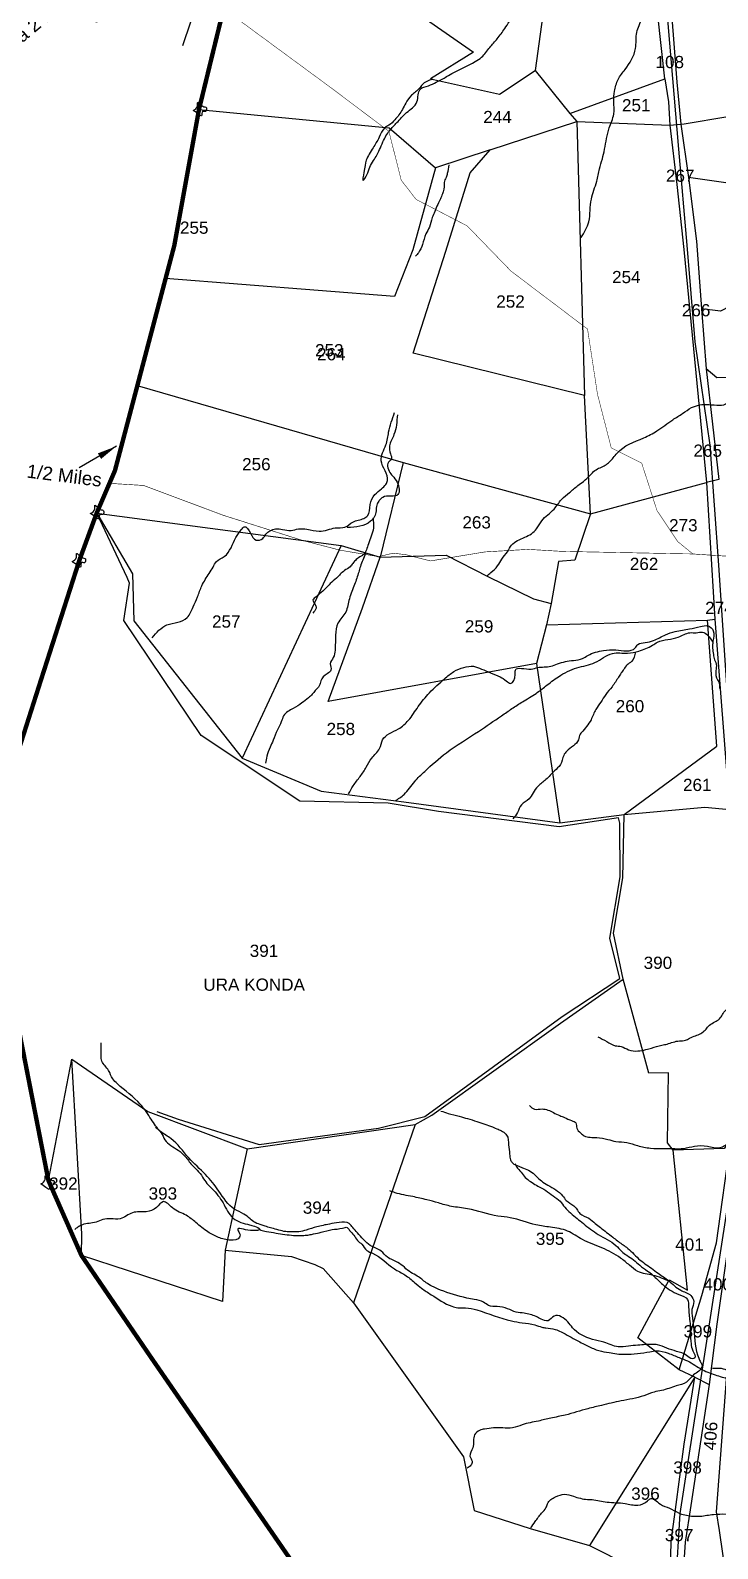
# Model space of a CAD drawing. Header units: feet. Extents: x 778084 to 787325, y 1573137 to 1585556.
# Drawn here: x 781734 to 783138, y 1577288 to 1580390 of the extents above; entities that cross this region are included whole.
import ezdxf
from ezdxf.enums import TextEntityAlignment as Align

# ---------------------------------------------------------------- set-up
doc = ezdxf.new("R2010")
doc.units = ezdxf.units.FT
doc.header["$LTSCALE"] = 15
doc.header["$MEASUREMENT"] = 0
doc.linetypes.add('HIDDEN2', pattern=[0.1875, 0.125, -0.0625])
for name, color, linetype in [('HILL', 17, 'Continuous'), ('PLOT', 7, 'Continuous'), ('PLOT NO', 7, 'Continuous'), ('RAILWAYTRACK', 3, 'Continuous'), ('ROADS', 6, 'Continuous'), ('TANKS-STREAM', 4, 'Continuous'), ('VILLAGE STONES', 240, 'Continuous')]:
    doc.layers.add(name, color=color, linetype=linetype)
doc.layers.add('VILLAGE BOUNDRY', color=5, linetype='HIDDEN2', lineweight=100)
doc.styles.get("Standard").update_dxf_attribs({"font": 'arial.ttf'})
doc.linetypes.add('DOTS', pattern='A,1e-06,-3,["●",Standard,S=3,R=0,X=-1.25,Y=-1.25],-3', length=6.000001)
doc.linetypes.add('TRACKS', pattern='A,0.15,[130,ltypeshp.shx,S=0.25,R=0,X=0,Y=0],0.15', length=0.3)
doc.dimstyles.get("Standard").update_dxf_attribs({"dimtxt": 0.18, "dimasz": 40, "dimexe": 0.18, "dimexo": 0.0625, "dimgap": 0.09, "dimtad": 0, "dimtih": 1, "dimtoh": 1, "dimdec": 4, "dimzin": 0, "dimdsep": 46, "dimtxsty": 'Standard', "dimcen": 0.09, "dimadec": 0, "dimazin": 0, "dimtfac": 1, "dimtdec": 4, "dimtofl": 0, "dimtmove": 0, "dimatfit": 3, "dimfxl": 1, "dimtolj": 1, "dimtzin": 0, "dimarcsym": 0})

msp = doc.modelspace()

# ---------------------------------------------------------------- linework, layer by layer
at = {"layer": 'HILL', "lineweight": -2}
for points in [[(782465.6, 1578810.7), (782284.8, 1578815), (782083.1, 1578949), (781925.4, 1579183.9), (781936.6, 1579260.7), (781931.9, 1579271.9), (781869.8, 1579403.7)], [(781993, 1578180.7), (782036.3, 1578165.1), (782201.7, 1578113.7), (782445.4, 1578146.5), (782540.3, 1578170.4), (782820.5, 1578375.1), (782938.5, 1578452.9), (782918.4, 1578534.8), (782939.3, 1578660.2), (782938.5, 1578769.7), (782935.6, 1578780.8), (782814.8, 1578762.2), (782568.4, 1578793.6), (782465.6, 1578810.7)]]:
    msp.add_lwpolyline(points, dxfattribs=at)
at = {"layer": 'PLOT', "lineweight": -2}
for points in [[(783260.4, 1582151.1), (783177.6, 1581821), (783098.1, 1581505.8), (783042.6, 1581250.8), (783015.9, 1581152.4), (783003.3, 1581078.2), (783001.2, 1581062.4), (783000.7, 1580979.1), (783008.2, 1580872.1), (783016, 1580745.2), (783028.3, 1580697.2), (783026.3, 1580671.6), (783037.3, 1580558.1), (783039.8, 1580537.5), (783041.9, 1580477.1), (783044.5, 1580424.5), (783055.2, 1580284), (783063, 1580198.5)], [(782485.8, 1580453), (782639.5, 1580345.5), (782551.9, 1580290.7), (782693.1, 1580259.4), (782765.9, 1580307.9), (782836.6, 1580220), (783030.6, 1580291.2), (783002.3, 1580552)], [(782798.4, 1580546.7), (782765.9, 1580307.9)], [(782836.6, 1580220), (782850.8, 1580203.6), (783040.7, 1580196.1), (783070.2, 1580199.3), (783426.8, 1580259), (783462.2, 1580262.1), (783555.8, 1580269), (783606, 1580317.7), (783782.5, 1580290.3), (783800.3, 1580271.7), (783929.9, 1580263.1), (783935.3, 1580297.6), (784031.9, 1580314.5)], [(783030.6, 1580291.2), (783038, 1580243.7), (783040.7, 1580196.1)], [(783426.8, 1580259), (783400, 1580037.4), (783312, 1580056.2), (783079.1, 1580089.7)], [(782078.8, 1580228.5), (782467.1, 1580191), (782561.7, 1580108.9)], [(782878.8, 1579402.4), (782866.3, 1579643.7), (782516.3, 1579730.7), (782582.9, 1579938.9), (782633.1, 1580099), (782673.4, 1580146.2), (782850.8, 1580203.6)], [(782850.8, 1580203.6), (782866.3, 1579643.7)], [(783040.7, 1580196.1), (783054.9, 1580075.1), (783069.2, 1579942.2), (783115.7, 1579466), (783132.8, 1579186.8), (783162.9, 1578798.1), (783190.3, 1578575.9), (783199.3, 1578360.4), (783165.6, 1578122.5), (783151.8, 1578105.4), (783047.3, 1578102.1), (783036.1, 1578116.6), (783038.2, 1578259.5), (782997.7, 1578259.3), (782945.7, 1578451.4), (782925.6, 1578545.1), (782944.6, 1578658.6), (782947.2, 1578788), (783112.6, 1578802.9), (783162.9, 1578798.1)], [(783063, 1580198.5), (783079.1, 1580089.7), (783095.5, 1579959.1), (783105.3, 1579820.7), (783114.8, 1579698.4), (783140.7, 1579472.5), (783115.7, 1579466)], [(782673.4, 1580146.2), (782561.7, 1580108.9), (782515.8, 1579941.8), (782478.5, 1579846.2), (782010.6, 1579883.1)], [(783400, 1580037.4), (783385.9, 1579936.5), (783371.8, 1579824.4), (783260.6, 1579851.6), (783204.8, 1579847.4), (783144.4, 1579816.6), (783105.3, 1579820.7)], [(783371.8, 1579824.4), (783356.9, 1579691.2), (783354.5, 1579662.2), (783274.1, 1579680.8), (783136.6, 1579680.2), (783114.8, 1579698.4)], [(781952.8, 1579664.2), (782495.7, 1579506.8), (782449.2, 1579313.9)], [(782495.7, 1579506.8), (782878.8, 1579402.4), (782846.8, 1579307.4), (782813.5, 1579305), (782798.5, 1579218.7)], [(782878.8, 1579402.4), (783115.7, 1579466)], [(781869.8, 1579403.7), (781942.9, 1579279.6), (781945.4, 1579183.5), (782166.8, 1578903), (782328.3, 1578835.6), (782497.2, 1578813.3), (782816.2, 1578770.9), (782947.2, 1578788)], [(781869.8, 1579403.7), (782369.2, 1579337.5), (782449.2, 1579313.9), (782583.9, 1579317.9), (782668.8, 1579274.3), (782762, 1579228.2), (782798.5, 1579218.7), (782788.7, 1579175.2), (782768.6, 1579096.1), (782816.2, 1578770.9)], [(782369.2, 1579337.5), (782166.8, 1578903)], [(782768.6, 1579096.1), (782342.6, 1579018.7), (782412.7, 1579210.3), (782449.2, 1579313.9)], [(782788.7, 1579175.2), (783117.9, 1579184.8)], [(782947.2, 1578788), (783136.7, 1578927.2), (783117.9, 1579184.8), (783132.8, 1579186.8)], [(782177.2, 1578104.7), (782520.2, 1578154.1), (782554.5, 1578173.4), (782817.3, 1578361.3), (782945.7, 1578451.4)], [(781771.2, 1578039.6), (781819.1, 1578287.8), (781974.2, 1578180.7), (782177.2, 1578104.7), (782132, 1577897.2), (782126.9, 1577792.6), (781838.7, 1577886.5), (781839.5, 1577931.1), (781819.1, 1578287.8)], [(782520.2, 1578154.1), (782394.2, 1577789.6)], [(783059.9, 1577652.6), (783106.4, 1577804.9), (783135.9, 1577912.7), (783165.6, 1578122.5)], [(783186.9, 1578117.5), (783159.8, 1577908.5), (783136.5, 1577746.3), (783121.3, 1577622.9)], [(783091.8, 1577637.7), (783059.9, 1577652.6), (782975.7, 1577718.3), (783039.4, 1577837.1), (783076.7, 1577815.8), (783047.3, 1578102.1)], [(782132, 1577897.2), (782267.9, 1577884.3), (782315.5, 1577868.3), (782332.3, 1577859.9), (782394.2, 1577789.6), (782619, 1577475.1), (782641.1, 1577365.4), (782755.7, 1577328.7), (782876.5, 1577293.8), (783041.7, 1577211.1), (783043.5, 1577303), (783052.5, 1577367.5), (783070.1, 1577500.9), (783091.8, 1577637.7), (782876.5, 1577293.8)], [(783167.4, 1577150.6), (783142.1, 1577324.3), (783136.4, 1577363), (783157.1, 1577643), (783161.9, 1577711.8), (783184, 1577861.6), (783189.1, 1577894.4), (783177.7, 1577894.7), (783159.8, 1577908.5)], [(783091.8, 1577637.7), (783121.3, 1577622.9), (783083.5, 1577375.9), (783072, 1577300.7), (783066.2, 1577208.8), (783041.7, 1577211.1)]]:
    msp.add_lwpolyline(points, dxfattribs=at)
at = {"layer": 'RAILWAYTRACK', "color": 17, "linetype": 'TRACKS', "lineweight": -2, "ltscale": 3}
msp.add_lwpolyline([(783014.9, 1580661.4), (783058.6, 1580147.1), (783075.2, 1579951.1), (783092, 1579753.6), (783122.4, 1579542.4), (783140.4, 1579297.3), (783166.9, 1578898.9), (783204.7, 1578548.1), (783221.4, 1578393), (783189.1, 1578185.3), (783155.2, 1577967.1), (783103.9, 1577636.5), (783061.4, 1577359.5), (783052.3, 1577212)], dxfattribs=at)
at = {"layer": 'ROADS', "linetype": 'DOTS', "lineweight": -3, "ltscale": 0.15, "const_width": 1}
msp.add_lwpolyline([(781597.6, 1580679.7), (781829.6, 1580659.9), (781971.8, 1580567.4), (781992.6, 1580547.2), (782109.3, 1580492.6), (782143, 1580424), (782352.7, 1580269.7), (782466.9, 1580183.7), (782491.9, 1580084.1), (782522.3, 1580044.7), (782626.8, 1579990.5), (782716.4, 1579898), (782872.7, 1579779.7), (782892.9, 1579647), (782921.1, 1579537), (782983.3, 1579505.9), (783014.5, 1579409), (783056.9, 1579345.5), (783087.9, 1579320.1), (783075.1, 1579320.3)], dxfattribs=at)
at = {"layer": 'ROADS', "linetype": 'HIDDEN2', "lineweight": -2, "ltscale": 10, "const_width": 1.2}
for points in [[(783075.1, 1579320.3), (782820, 1579325.4), (782751.5, 1579329.5), (782663, 1579324.3), (782551.8, 1579305.9), (782501.5, 1579318.6), (782475.4, 1579321.7), (782445.7, 1579314.7), (782367.3, 1579327.8), (782289.8, 1579347.9), (782127.1, 1579399.6), (781994, 1579449.5), (781965.6, 1579460.1), (781895.8, 1579464.4)], [(783087.9, 1579320.1), (783192.2, 1579313.3), (783282.6, 1579290), (783328.9, 1579301.1), (783372.8, 1579319.1)]]:
    msp.add_lwpolyline(points, dxfattribs=at)
at = {"layer": 'TANKS-STREAM', "lineweight": -2}
for points in [[(782859.6, 1579966.6), (782875.3, 1579998.9), (782877.9, 1580022.3), (782880.5, 1580045.2), (782891.4, 1580081.6), (782897.1, 1580107.1), (782902.9, 1580127.4), (782907.6, 1580147.1), (782917, 1580191.1), (782926.3, 1580218.7), (782926.3, 1580245.7), (782927.9, 1580265.5), (782935.2, 1580289.9), (782949.3, 1580310.2), (782970.7, 1580353.2), (782973.3, 1580386), (782983.2, 1580414.6), (782985.8, 1580425.5), (782988.9, 1580446.3), (782993.1, 1580459.8), (782995.2, 1580475.2), (783001.9, 1580498.1), (782997.8, 1580534), (782990, 1580593.8), (782987.4, 1580620.9), (782985.3, 1580637.9), (782990.5, 1580655.6), (783000.4, 1580672.7)], [(782555.7, 1580290.3), (782534.8, 1580278.8), (782529.3, 1580271.7), (782513.1, 1580257.5), (782501.2, 1580241.3), (782494.5, 1580228.7), (782479.1, 1580207.4), (782466.9, 1580196.3), (782457.8, 1580190.4), (782446.7, 1580171.5), (782434.5, 1580150.2), (782420.6, 1580124.5), (782415.9, 1580099.9), (782413.9, 1580083.3), (782421.8, 1580094.7), (782427.7, 1580110.5), (782435.6, 1580123.9), (782447.8, 1580146.4), (782454.6, 1580162.2), (782468.4, 1580185.7), (782483.1, 1580201.5), (782502.8, 1580222), (782524.1, 1580244.1), (782530.9, 1580269.9), (782547.5, 1580277), (782563.7, 1580284.1), (782584.6, 1580295.5), (782599.2, 1580303.8), (782643.1, 1580326.3), (782656.1, 1580335.4), (782673.2, 1580355.3), (782688.2, 1580373), (782703.6, 1580393.9), (782722.1, 1580422.4), (782739.1, 1580446.8), (782749.8, 1580459.4), (782757, 1580473.5), (782771.2, 1580496.8), (782780.3, 1580522.1), (782786.2, 1580543), (782790.1, 1580556)], [(782589, 1580115.2), (782586.1, 1580097.6), (782583.7, 1580089.3), (782579.6, 1580079.3), (782579.6, 1580075.2), (782576.1, 1580055.7), (782571.9, 1580045.7), (782566.6, 1580034.5), (782560.7, 1580019.8), (782555.4, 1580007.4), (782549.5, 1579988), (782542.5, 1579974.4), (782535.4, 1579952.6), (782527.1, 1579935.6), (782521.2, 1579928.5)], [(782666.8, 1579275.3), (782675.4, 1579282.2), (782689, 1579295.8), (782697.5, 1579309.4), (782709, 1579324.7), (782717.6, 1579338.4), (782744.4, 1579354.1), (782768.7, 1579371.6), (782779, 1579388), (782804.2, 1579411.9), (782819.5, 1579431.5), (782835.7, 1579445.5), (782852.8, 1579460), (782864.3, 1579468.5), (782877.9, 1579480.9), (782887.7, 1579490.6), (782909, 1579501.7), (782925.2, 1579516.6), (782932.9, 1579526.4), (782987.6, 1579557.4), (783014.4, 1579571.4), (783046.8, 1579594.4), (783066.9, 1579607.2), (783085.2, 1579619.1), (783120.6, 1579625.5), (783158.5, 1579629.3), (783167.5, 1579643.4), (783175.1, 1579652.3), (783185.8, 1579662.6), (783198.1, 1579667.2), (783218.6, 1579668.5), (783235.2, 1579669.4), (783273.8, 1579667.1), (783298.1, 1579663.6), (783310.8, 1579664.9), (783328.7, 1579667.9), (783334.7, 1579669.2), (783350.9, 1579671.3), (783361.1, 1579672.2)], [(781982.8, 1579148.9), (782013.3, 1579175), (782035.6, 1579180.7), (782054.7, 1579190.3), (782066.8, 1579211.9), (782075.8, 1579232.3), (782084.7, 1579255.2), (782091.7, 1579267.9), (782107.6, 1579293.3), (782114.6, 1579304.8), (782130.5, 1579315), (782154.1, 1579353.5), (782165.6, 1579370), (782171.3, 1579375.7), (782184.1, 1579362.4), (782195.5, 1579348.4), (782208.9, 1579351.6), (782215.3, 1579360.5), (782224.2, 1579367.5), (782235, 1579371.3), (782249.7, 1579370), (782266.9, 1579368.1), (782282.2, 1579371.3), (782299.4, 1579370.7), (782324.2, 1579366.8), (782341.4, 1579369.4), (782357.3, 1579373.2), (782377.1, 1579375.1), (782393, 1579385.3), (782415.9, 1579392.9), (782422.9, 1579398), (782428.7, 1579420.9), (782438.2, 1579441.3), (782451.6, 1579453.4), (782460.5, 1579462.3), (782463.7, 1579469.9), (782451, 1579510.5), (782460.6, 1579542.9), (782466.3, 1579569), (782478.4, 1579609.1)], [(782484.1, 1579604.6), (782477.1, 1579563.9), (782468.2, 1579541), (782470.1, 1579524.5), (782472, 1579514.3), (782466.3, 1579507.9), (782470.8, 1579483.8), (782474, 1579479.9), (782483.5, 1579466.6), (782485.4, 1579441.5), (782454.2, 1579435.8), (782447.2, 1579429.4), (782442.8, 1579422.4), (782438.9, 1579399.5), (782435.7, 1579393.8), (782429.4, 1579386.8), (782381.6, 1579374.1)], [(782434.5, 1579393.8), (782435.1, 1579373.2), (782424.8, 1579340.6), (782420.8, 1579328.5), (782415, 1579319.1), (782410, 1579315.6), (782400.2, 1579308.9), (782393.1, 1579300.8), (782387.7, 1579294.1), (782376.1, 1579286.1), (782359.5, 1579270.5), (782347, 1579259.5), (782338, 1579250.2), (782325.5, 1579239), (782317.9, 1579232.8), (782311.7, 1579226.1), (782317, 1579215.3), (782317.9, 1579209.1), (782311.2, 1579199.3)], [(782418.8, 1579320.7), (782408.6, 1579294.6), (782405.1, 1579283.1), (782396.7, 1579257.9), (782386, 1579228.7), (782382.9, 1579214.6), (782378.5, 1579201.3), (782362.6, 1579178.8), (782357.7, 1579154.1), (782356.8, 1579123.6), (782353.2, 1579108.6), (782347, 1579095.3), (782348.4, 1579082.9), (782340.8, 1579075.4), (782327.6, 1579060.8), (782324.5, 1579050.6), (782316.5, 1579041.3), (782310.3, 1579033.4), (782302.3, 1579026.3), (782289, 1579015.7), (782271.3, 1579004.6), (782251.8, 1578989.3), (782246.9, 1578977), (782239, 1578960.6), (782230.5, 1578939.4), (782223.9, 1578925.2), (782217.7, 1578906.7), (782215, 1578892.5)], [(782384.5, 1578830.1), (782393.9, 1578846.5), (782408.1, 1578865.4), (782420.5, 1578884.3), (782431.7, 1578903), (782447.6, 1578922.4), (782453.9, 1578940.2), (782486.1, 1578962.6), (782506.7, 1578980.2), (782526.7, 1579008.1), (782549.8, 1579036.6), (782580.5, 1579065), (782599.5, 1579079.8), (782620, 1579088.3), (782639.8, 1579090.5), (782656, 1579085), (782674.1, 1579077.3), (782694.4, 1579068.8), (782706.7, 1579060.9), (782715.5, 1579055.7), (782724.7, 1579073.5), (782725.2, 1579082.8), (782757.6, 1579085), (782770.8, 1579088.1), (782797.4, 1579090.5), (782811.6, 1579095.7), (782843.7, 1579102.6), (782862.4, 1579106.4), (782873.4, 1579112.7), (782905.4, 1579122.7), (782930.6, 1579124), (782969.8, 1579128.1), (782975.6, 1579135.3), (782990.4, 1579139.1), (783007.4, 1579143.2), (783032.1, 1579155), (783051.6, 1579161.6), (783081.2, 1579166.8), (783103.2, 1579171.7), (783118.8, 1579173.1), (783129.5, 1579163.2), (783129, 1579142.1), (783128.1, 1579127.9), (783129.8, 1579114.4), (783132.2, 1579104), (783135, 1579098), (783134.9, 1579071.8), (783142, 1579054), (783142, 1579045)], [(782479.4, 1578815.3), (782497.9, 1578828.9), (782519.6, 1578855.2), (782540, 1578875.9), (782584.3, 1578913.9), (782650.2, 1578957.6), (782696.8, 1578989.5), (782718.3, 1579004.1), (782739.8, 1579018), (782767.6, 1579035.3), (782787, 1579049.9), (782813.4, 1579069.3), (782851.1, 1579087.7), (782887.9, 1579098.1), (782923.4, 1579116.8), (782954.6, 1579117.5), (782977.5, 1579121.7), (783005.3, 1579133.5), (783015.7, 1579139.7), (783058.1, 1579150.1), (783081.7, 1579159.2), (783094.9, 1579159.2), (783107.4, 1579160.5), (783117.8, 1579154.3), (783129.6, 1579137.7)], [(782970.5, 1579120), (782962.5, 1579100.4), (782953.4, 1579093.4), (782946.7, 1579084.3), (782941.2, 1579076.9), (782935.9, 1579068.3), (782922.7, 1579048.8), (782909.8, 1579032.9), (782900, 1579017.6), (782889.6, 1579002.3), (782879.8, 1578981.5), (782860.1, 1578955.1), (782857.7, 1578952.1), (782854, 1578940.4), (782830.1, 1578917.2), (782824, 1578908.6), (782817.2, 1578889.6), (782804.9, 1578876.7), (782787.7, 1578859.3), (782771.2, 1578845.2), (782761.3, 1578831.7), (782753.4, 1578819.5), (782737.4, 1578807.2), (782729.5, 1578791.9), (782720.3, 1578779)], [(783128.1, 1577656.6), (783160.5, 1577650.3), (783164.9, 1577646.8), (783190.1, 1577639.3), (783201.1, 1577630.5), (783248.6, 1577598.2), (783271.4, 1577614.6), (783296.1, 1577643.7), (783325.9, 1577673.4), (783367.7, 1577701.3), (783406.3, 1577727.2), (783437.3, 1577745.5), (783469.8, 1577768.1), (783493.2, 1577800.9), (783503.3, 1577821.2), (783493.8, 1577887), (783477.4, 1577930.6), (783465.3, 1577963.3), (783467.2, 1577986.7), (783471.7, 1578026.5), (783476.1, 1578056.2), (783491.3, 1578078.4), (783504.6, 1578094.2), (783514.7, 1578115.1), (783558.5, 1578169.2), (783565.5, 1578174.2), (783578.8, 1578162.2), (783591.4, 1578157.2), (783601.6, 1578150.2), (783619.9, 1578147.7), (783635.8, 1578150.2), (783658.6, 1578160.3), (783671.2, 1578167.3), (783728.2, 1578214.7), (783766.8, 1578246.3), (783798.5, 1578279.9), (783815, 1578294.4), (783822.3, 1578314.7), (783847.6, 1578349.8), (783846.3, 1578386.1), (783843.6, 1578415), (783838.3, 1578485), (783837.9, 1578502.7), (783822.8, 1578536), (783815.2, 1578559.5), (783809, 1578577.7), (783804.5, 1578607), (783793, 1578630.4), (783782, 1578656.3)], [(782754.2, 1578192.8), (782764.2, 1578185.7), (782779.9, 1578186), (782803, 1578178.6), (782815.8, 1578172.4), (782825.5, 1578168.7), (782840.2, 1578162.1), (782848.8, 1578157.4), (782850.7, 1578147), (782858.5, 1578137), (782865.9, 1578131.3), (782891.6, 1578127.5), (782913.9, 1578123.8), (782930.7, 1578119.6), (782953.2, 1578117.5), (782975, 1578111), (783001.2, 1578106), (783028.2, 1578105), (783045, 1578105), (783069.9, 1578105.5), (783091, 1578109.9), (783117.5, 1578109.9), (783143.1, 1578107.1), (783153.1, 1578111), (783162.8, 1578116.5), (783172.5, 1578118.3), (783191.9, 1578111), (783203.4, 1578109.1), (783219.1, 1578116.7), (783229.9, 1578120.4), (783249.5, 1578122.8), (783265, 1578122.8), (783280.2, 1578125.6), (783288.1, 1578126.4), (783297.4, 1578132.9), (783315, 1578134.8), (783359.3, 1578133.7), (783376.6, 1578131.1), (783390.7, 1578126.9), (783402.8, 1578118.5), (783414.8, 1578113.1), (783421.6, 1578109.4), (783437.6, 1578104.4), (783451.3, 1578102.1), (783491.5, 1578092.9), (783514, 1578117.3), (783520.3, 1578135.3), (783533.9, 1578153.2), (783550.7, 1578176.4), (783567.3, 1578193.9), (783582.2, 1578206.7), (783589.5, 1578221.9), (783603.9, 1578247.5), (783620.7, 1578262.5), (783645.4, 1578265.6), (783680, 1578282), (783698.1, 1578291.6), (783718.8, 1578309.7), (783762.2, 1578348.2), (783772.2, 1578362.9), (783778.5, 1578377.5), (783787.3, 1578407.2), (783780.6, 1578430.3), (783766.4, 1578447.4), (783752.1, 1578476.1), (783741.6, 1578495.4), (783734.5, 1578510.4), (783727, 1578524.7), (783716.1, 1578534.7), (783707.3, 1578536), (783674.2, 1578537.2), (783661.2, 1578554.8), (783655.7, 1578556.5), (783642.3, 1578553.1), (783632.3, 1578553.5), (783625.6, 1578554.4), (783613.4, 1578556.9), (783599.2, 1578563.2)], [(782893.8, 1578333.2), (782911.8, 1578324), (782929.2, 1578315.3), (782941.4, 1578313.5), (782956.4, 1578306.9), (782975.3, 1578304.5), (782992.1, 1578307.2), (783003.5, 1578310.5), (783024.4, 1578316.5), (783035.2, 1578318.6), (783047.5, 1578322.5), (783060.7, 1578325.2), (783073, 1578326.3), (783081.1, 1578330.5), (783093.3, 1578335.6), (783113.1, 1578347.3), (783119.4, 1578354.8), (783130.2, 1578362.6), (783140.1, 1578368.2), (783153.1, 1578385.8), (783165.7, 1578395.6), (783183.9, 1578403.4), (783194.7, 1578415.7), (783199.5, 1578418.7), (783216, 1578425.3), (783232.2, 1578427.7), (783252, 1578434), (783266.3, 1578437.8), (783290.6, 1578443.2)], [(782723.8, 1578073.9), (782729.9, 1578064.9), (782739.2, 1578053.9), (782747.8, 1578043.8), (782759.2, 1578035.6), (782771.4, 1578028.3), (782787.3, 1578019.4), (782802.3, 1578008.4), (782816.6, 1577997.4), (782826, 1577985.2), (782837.8, 1577973.4), (782851.2, 1577962.4), (782864.2, 1577951.8), (782894.5, 1577929.7), (782912.9, 1577919.1), (782930.8, 1577906.9), (782942.2, 1577895.1), (782953.2, 1577887), (782966.6, 1577878), (782979.2, 1577866.6), (782995.5, 1577854.8), (783005.7, 1577846.7), (783026.5, 1577827.2), (783059.2, 1577807), (783077.1, 1577796.4), (783079.2, 1577780.6), (783081.6, 1577752.1), (783082.8, 1577730.1), (783084.1, 1577705.7), (783087.7, 1577691.9), (783091.8, 1577677.3), (783087.3, 1577675.6), (783074.7, 1577682.5), (783054.7, 1577690.7), (783034.8, 1577697.2), (783015.6, 1577704.1), (783004.7, 1577704.9), (782991.2, 1577704.5), (782975.7, 1577703.3), (782956.2, 1577701.3), (782935.4, 1577700), (782906.1, 1577709.4), (782882.9, 1577715.1), (782842, 1577739), (782832.6, 1577750.8), (782804.5, 1577762.6), (782791.9, 1577753.3), (782778, 1577756.5), (782767.5, 1577761.8), (782743, 1577768.7), (782726.7, 1577770.8), (782709.2, 1577777.7), (782688.1, 1577782.1), (782670.6, 1577784.6), (782660.4, 1577791.1), (782641.2, 1577796.8), (782626.2, 1577799.6), (782572.2, 1577816), (782554.7, 1577823.7), (782542.9, 1577831), (782524.9, 1577844.5), (782511.9, 1577851.8), (782498.5, 1577862.4), (782485, 1577872.5), (782463.9, 1577883.1), (782450.8, 1577895.3), (782428.7, 1577907.3), (782402.6, 1577932.9), (782392.9, 1577943.5), (782385.9, 1577951.6), (782365.2, 1577954.1), (782345.2, 1577950.8), (782319.6, 1577945.1), (782298, 1577938.6), (782282.9, 1577935), (782268.7, 1577935), (782256, 1577935.4), (782227.5, 1577942.7), (782216.5, 1577945.5), (782207.6, 1577948.8), (782193.3, 1577953.7), (782183.2, 1577961.4), (782170.5, 1577971.2), (782151.4, 1577981.3), (782119.4, 1578018.1), (782092.1, 1578051.9), (782057.9, 1578086), (782021.6, 1578125.3), (782000.4, 1578140), (781981.3, 1578164.8), (781958.9, 1578195.7), (781912, 1578237.4), (781902.6, 1578247.6), (781894.1, 1578264.7), (781880.6, 1578283.8), (781879, 1578307.4), (781879, 1578321.2)], [(782573.1, 1578181.8), (782588, 1578176.8), (782610.7, 1578171), (782627.3, 1578166.3), (782646.8, 1578160.5), (782678.3, 1578149.2), (782689.9, 1578144.5), (782698.9, 1578140.2), (782707.4, 1578132.6), (782711.5, 1578112.4), (782713.5, 1578093.8), (782715.3, 1578081.9), (782719.4, 1578075.7), (782732.2, 1578068.8), (782742.1, 1578065), (782755.2, 1578059.1), (782778.5, 1578039), (782791.6, 1578030.3), (782821.7, 1578008.6), (782829.3, 1577999), (782844.4, 1577988.3), (782850.6, 1577981.3), (782857, 1577972.6), (782875.3, 1577962.7), (782888.4, 1577951.9), (782898.9, 1577943.5), (782924.3, 1577924.1), (782943, 1577909.8), (782952, 1577903.4), (782964.2, 1577892.4), (782977.1, 1577879.8), (783003.3, 1577860.4), (783016.7, 1577850.2), (783038.5, 1577834.8), (783063, 1577815.6), (783083.7, 1577804.6), (783089.8, 1577792.4), (783085.8, 1577776.1), (783085.8, 1577767.1), (783087.2, 1577758.1), (783089.8, 1577735.1), (783099.8, 1577676.7), (783103.7, 1577668.8), (783106.6, 1577662), (783099.8, 1577650.5), (783089.3, 1577642.4), (783074.6, 1577628), (783054, 1577619.9), (783024, 1577610.7), (783008.6, 1577607.5), (782987.7, 1577600), (782941.1, 1577589.4), (782901.3, 1577580.3), (782873.5, 1577573.5), (782827.1, 1577560.4), (782797.7, 1577554.2), (782772.2, 1577548.3), (782738.9, 1577540.5), (782719.6, 1577534.3), (782699.5, 1577534.2), (782662.2, 1577531.9), (782652.1, 1577529), (782642, 1577520.2), (782638.4, 1577493.7), (782632.5, 1577476.4), (782636.7, 1577466), (782634.4, 1577457.8), (782626.6, 1577452)], [(781990, 1578148.6), (782001.3, 1578137.4), (782009.3, 1578123), (782036.2, 1578101.6), (782050.6, 1578089.1), (782064.1, 1578071.8), (782075, 1578060.9), (782086.2, 1578046.8), (782094.9, 1578033.7), (782105.4, 1578023.1), (782127.9, 1577994), (782148.5, 1577963), (782182.1, 1577949.2), (782192.4, 1577946.3), (782203.3, 1577940.6), (782184, 1577937.7), (782158.1, 1577939.3), (782162.6, 1577928.7), (782161.6, 1577923.9), (782143.3, 1577917.8), (782118.7, 1577923.6), (782097.2, 1577934.8), (782072.5, 1577953.7), (782052.6, 1577968.7), (782024.4, 1577983.8), (782006.1, 1577996.6), (781991.7, 1577984.4), (781971.2, 1577976.1), (781943, 1577973.9), (781917.8, 1577961.7), (781898.5, 1577961.7), (781882.5, 1577960.1), (781868.4, 1577954.6), (781840.5, 1577949.5), (781831.2, 1577944.4), (781824.8, 1577939.9)], [(783040.1, 1577833.5), (783006.6, 1577845.9), (782975.5, 1577853.9), (782958.3, 1577866.7), (782940.1, 1577881.2), (782902, 1577902.1), (782862.3, 1577919.2), (782831.7, 1577936.4), (782796.8, 1577944.4), (782767.3, 1577949.2), (782714.8, 1577963.7), (782689.6, 1577966.9), (782627.5, 1577982.1), (782594.8, 1577987), (782567.9, 1577993.9), (782544.3, 1578000.4), (782515.4, 1578006.8), (782479.4, 1578014.8), (782468.7, 1578018.6)], [(782202.4, 1577939.7), (782205.3, 1577938.6), (782216.5, 1577935.9), (782236.3, 1577932.4), (782272.2, 1577927.7), (782282.2, 1577927.3), (782292.9, 1577927.7), (782304, 1577928.8), (782313, 1577930.8), (782328.5, 1577933.9), (782350.8, 1577939.5), (782372.2, 1577942.6), (782381.5, 1577943.7), (782386.6, 1577937.9), (782395.1, 1577927.9), (782402.7, 1577917.2), (782411.4, 1577909.5), (782421.8, 1577896.8), (782433.4, 1577891.2), (782478, 1577859.2), (782499.7, 1577846.7), (782519.3, 1577831.4), (782533.6, 1577819.7), (782553.2, 1577806.5), (782595.5, 1577782.7), (782607.6, 1577779.8), (782623.3, 1577779.5), (782646.5, 1577775.2), (782717.1, 1577752.9), (782739.2, 1577749), (782764.9, 1577744.8), (782779.5, 1577740.1), (782787.3, 1577738.7), (782806.5, 1577735.5), (782818.7, 1577730.5), (782851.4, 1577712.7), (782874.2, 1577701.4), (782895.9, 1577692.1), (782916.6, 1577688.2), (782932.6, 1577685.7), (782949, 1577684.6), (783000.1, 1577690), (783013, 1577691.7), (783037.5, 1577686.8), (783060, 1577677.9), (783076.7, 1577671.1), (783107.4, 1577653.2), (783122, 1577646.8), (783137, 1577641.5), (783150.9, 1577637.2), (783163.7, 1577633.7), (783178.3, 1577628), (783195, 1577620.9), (783238.2, 1577590.1), (783245, 1577581.9), (783235.4, 1577560.2), (783226.8, 1577535.6), (783224.7, 1577522.1), (783224.7, 1577513), (783226.9, 1577489.2), (783228.3, 1577468.2), (783225.4, 1577450), (783226.5, 1577437.2), (783229.3, 1577426.6), (783229.3, 1577412.3), (783228.6, 1577382.9), (783228.6, 1577370.4), (783239.7, 1577348.4), (783248.9, 1577333.1), (783258.2, 1577317.1), (783267.1, 1577302.5), (783272.8, 1577286.1), (783295.6, 1577228.1), (783309.8, 1577212.2), (783297.3, 1577199.1), (783295.6, 1577182.6), (783293.3, 1577168.4), (783284.8, 1577153.1), (783270.6, 1577132), (783263.7, 1577124.1), (783256.3, 1577117.5), (783252.3, 1577092.5), (783243.2, 1577059.5), (783236.4, 1577045.8), (783230.1, 1577029.9), (783222.2, 1577015.7), (783211.4, 1577009.4), (783194.8, 1577004.3), (783184.6, 1576998.6), (783169.2, 1576990.1), (783161.2, 1576985), (783140.8, 1576978.1), (783130.5, 1576974.7)], [(782756.6, 1577329.7), (782765.7, 1577342.7), (782778.8, 1577359.9), (782787.7, 1577371), (782790.7, 1577379.4), (782807.4, 1577393.5), (782825.7, 1577398.5), (782843.7, 1577394.6), (782872.4, 1577388), (782881.8, 1577387.7), (782912.5, 1577382.7), (782949.4, 1577379.9), (782975.3, 1577376.3), (782995.3, 1577385.2), (783000.3, 1577389.4), (783021.4, 1577378.6), (783040, 1577370.2), (783058.3, 1577360.8), (783085.2, 1577354.2), (783102.7, 1577353.9), (783129.9, 1577357.5), (783155.7, 1577358.3), (783187.3, 1577362.2), (783204, 1577371.9), (783227.9, 1577383.8)]]:
    msp.add_spline(points, degree=3, dxfattribs=at)
at = {"layer": 'VILLAGE BOUNDRY', "lineweight": -2, "ltscale": 15, "const_width": 9}
for points in [[(781641, 1578702.3), (781755.9, 1579062.6), (781834.6, 1579307.8), (781869.8, 1579403.7), (781907.1, 1579490.6), (782028.3, 1579950.2), (782078.8, 1580228.5), (782181.5, 1580648.9), (782127.8, 1580577), (782128.2, 1580519), (782098.5, 1580477.6), (781870.6, 1580411.2), (781810.5, 1580559), (781691.4, 1580668.9)], [(782290.1, 1577230.1), (781982.1, 1577676.4), (781838.7, 1577886.5), (781771.2, 1578039.6), (781672.8, 1578541.8)]]:
    msp.add_lwpolyline(points, dxfattribs=at)
at = {"layer": 'VILLAGE STONES', "lineweight": -2}
for points in [[(782067.2, 1580226.3), (782075.7, 1580235.6), (782076.1, 1580243.2), (782086.5, 1580234.9), (782093.9, 1580231.8), (782092.1, 1580224.2), (782085.9, 1580224.4), (782084.1, 1580215.3), (782077.4, 1580219), (782066.7, 1580226.3)], [(781857.2, 1579402.7), (781865.7, 1579412), (781866.2, 1579419.6), (781876.6, 1579411.3), (781883.9, 1579408.3), (781882.1, 1579400.6), (781875.9, 1579400.8), (781874.1, 1579391.7), (781867.5, 1579395.4), (781856.7, 1579402.7)], [(781819.9, 1579304.4), (781828.3, 1579313.6), (781828.8, 1579321.3), (781839.2, 1579313), (781846.6, 1579309.9), (781844.8, 1579302.3), (781838.6, 1579302.4), (781836.8, 1579293.3), (781830.1, 1579297.1), (781819.4, 1579304.4)], [(781755.9, 1578032.8), (781764.4, 1578042.1), (781764.9, 1578049.7), (781775.3, 1578041.4), (781782.6, 1578038.3), (781780.8, 1578030.7), (781774.6, 1578030.9), (781772.8, 1578021.8), (781766.2, 1578025.5), (781755.4, 1578032.8)]]:
    msp.add_spline(points, degree=3, dxfattribs=at)

# ---------------------------------------------------------------- texts
at = {"layer": 'PLOT NO', "linetype": 'Continuous', "lineweight": -2}
for s, rotation, p in [('Nyamaddala 2 Miles', 39.7857, (781568, 1580239.1)), ('Nyamaddala 1 1/2 Miles', 352.8994, (781468.8, 1579508.3))]:
    msp.add_text(s, height=27.542, rotation=rotation, dxfattribs=at).set_placement(p)
at = {"layer": 'PLOT NO', "lineweight": -2}
for s, p in [('108', (783040.7, 1580325.4)), ('251', (782972.1, 1580237)), ('244', (782688.6, 1580213)), ('267', (783062, 1580093.1)), ('255', (782069, 1579986.9)), ('254', (782951.9, 1579886)), ('252', (782715.3, 1579836)), ('266', (783094.5, 1579818.2)), ('253', (782345, 1579736.4)), ('264', (782349.1, 1579728.3)), ('265', (783118.2, 1579531.2)), ('256', (782196, 1579503.5)), ('263', (782646.1, 1579384.7)), ('273', (783068.4, 1579378.8)), ('262', (782988.2, 1579299.9)), ('257', (782134.5, 1579182.1)), ('274', (783142.1, 1579209.9)), ('259', (782651.1, 1579172.2)), ('260', (782959.4, 1579009.1)), ('258', (782368.6, 1578962.5)), ('261', (783096.8, 1578848.2)), ('391', (782211.6, 1578509.2)), ('390', (783016.5, 1578484.7)), ('392', (781801.7, 1578033.6)), ('393', (782005, 1578013.2)), ('394', (782320, 1577984.4)), ('395', (782796.2, 1577920.7)), ('401', (783081, 1577908.9)), ('400', (783138.6, 1577827.6)), ('399', (783098.1, 1577731.6)), ('398', (783077, 1577453.4)), ('396', (782991, 1577399.9)), ('397', (783059.8, 1577315.2))]:
    msp.add_text(s, height=25, dxfattribs=at).set_placement(p, align=Align.MIDDLE_CENTER)
msp.add_text('406', height=25, rotation=86.115, dxfattribs=at).set_placement((783124, 1577517.9), align=Align.MIDDLE_CENTER)
at = {"layer": 'VILLAGE STONES', "color": 7, "lineweight": -2}
msp.add_text('URA KONDA', height=25, dxfattribs=at).set_placement((782087.7, 1578427.5))

# ---------------------------------------------------------------- leaders
at = {"layer": 'VILLAGE BOUNDRY', "linetype": 'Continuous', "lineweight": -2}
for points in [[(782080.1, 1580462.9), (782045.2, 1580358.3)], [(781910, 1579540.2), (781834.2, 1579496)]]:
    msp.add_leader(points, dimstyle='Standard', override={"dimgap": 0.09, "dimtad": 0}, dxfattribs=at)

doc.saveas('drawing.dxf')
